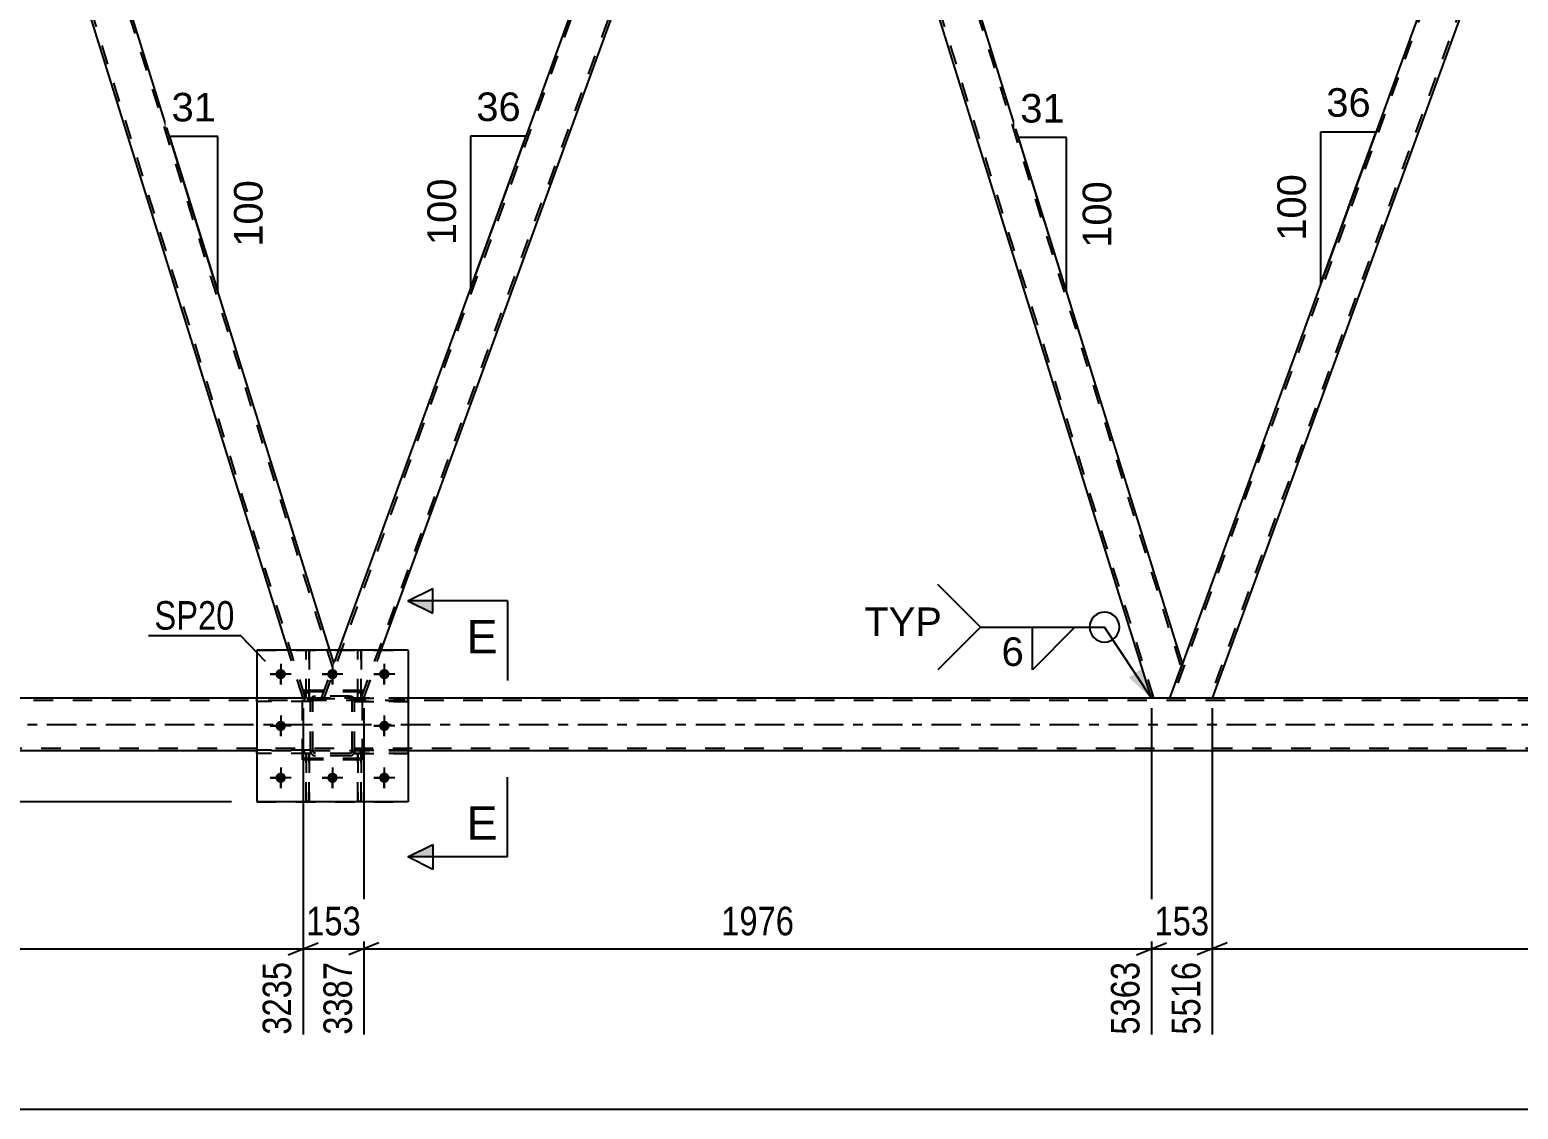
# Model space of a CAD drawing. Header units: millimetres. Extents: x -111 to 730, y -402 to 192.
# Drawn here: x 26.1 to 175.5, y -164.5 to -56.1 of the extents above; entities that cross this region are included whole.
import ezdxf

# ---------------------------------------------------------------- set-up
doc = ezdxf.new("R2010")
doc.units = ezdxf.units.MM
doc.linetypes.add('DXK_LINE_DOT2', pattern=[3.9198, 1.9599, -1.9599])
doc.linetypes.add('DXK_LINE_DOT3', pattern=[5.9187, 2.979, -0.9799, 0.9799, -0.9799])
doc.styles.add('Arial', font='ARIAL.TTF', dxfattribs={"height": 0.2})
doc.styles.add('Arial Narrow', font='ARIALN.TTF', dxfattribs={"height": 0.2})

# ---------------------------------------------------------------- blocks, each defined once
blk = doc.blocks.new('Part-192539618-2105 - 2095')
at = {"color": 7, "linetype": 'DXK_LINE_DOT2'}
for p, q in [((54.3, -123.48), (54.33, -123.29)), ((54.33, -123.29), (54.3, -123.48)), ((54.3, -128.52), (54.3, -123.48)), ((54.54, -123.48), (54.56, -123.38)), ((54.54, -128.52), (54.54, -123.48)), ((54.56, -123.38), (54.61, -123.31)), ((54.59, -123.03), (54.78, -123)), ((54.78, -123), (54.59, -123.03)), ((54.61, -123.31), (54.69, -123.25)), ((54.69, -123.25), (54.78, -123.24)), ((58.22, -123), (54.78, -123)), ((54.78, -123.24), (58.22, -123.24)), ((58.22, -123), (58.4, -123.03)), ((58.4, -123.03), (58.22, -123)), ((58.22, -123.24), (58.31, -123.25)), ((58.31, -123.25), (58.39, -123.31)), ((58.39, -123.31), (58.44, -123.38)), ((58.44, -123.38), (58.46, -123.48)), ((58.46, -128.52), (58.46, -123.48)), ((58.66, -123.29), (58.7, -123.48)), ((58.7, -123.48), (58.66, -123.29)), ((58.7, -128.52), (58.7, -123.48)), ((54.33, -128.7), (54.3, -128.52)), ((54.3, -128.52), (54.33, -128.7)), ((54.56, -128.61), (54.54, -128.52)), ((54.61, -128.69), (54.56, -128.61)), ((54.78, -129), (54.59, -128.96)), ((54.59, -128.96), (54.78, -129)), ((54.69, -128.74), (54.61, -128.69)), ((54.78, -128.76), (54.69, -128.74)), ((58.22, -128.76), (54.78, -128.76)), ((58.22, -129), (54.78, -129)), ((58.31, -128.74), (58.22, -128.76)), ((58.4, -128.96), (58.22, -129)), ((58.22, -129), (58.4, -128.96)), ((58.39, -128.69), (58.31, -128.74)), ((58.44, -128.61), (58.39, -128.69)), ((58.46, -128.52), (58.44, -128.61)), ((58.7, -128.52), (58.66, -128.7)), ((58.66, -128.7), (58.7, -128.52))]:
    blk.add_line(p, q, dxfattribs=at)
at = {"color": 7, "linetype": 'DXK_LINE_DOT3'}
blk.add_line((56.5, -126), (56.5, -126), dxfattribs=at)
at = {"color": 7, "linetype": 'DXK_LINE_DOT2'}
for centre, start, end in [((54.78, -123.48), 112.5, 157.5), ((54.78, -123.48), 112.5, 157.5), ((58.22, -123.48), 22.5, 67.5), ((58.22, -123.48), 22.5, 67.5), ((54.78, -128.52), 202.5, 247.5), ((54.78, -128.52), 202.5, 247.5), ((58.22, -128.52), 292.5, 337.5), ((58.22, -128.52), 292.5, 337.5)]:
    blk.add_arc(centre, 0.48, start, end, dxfattribs=at)
blk = doc.blocks.new('Part-192539618-2097 - 2095')
at = {"color": 2, "linetype": 'Continuous'}
for p, q in [((53.85, -118.4), (53.85, -118.39)), ((54.17, -118.39), (53.85, -118.39)), ((54.17, -118.4), (54.17, -118.39))]:
    blk.add_line(p, q, dxfattribs=at)
at = {"color": 7, "linetype": 'DXK_LINE_DOT2'}
for p, q in [((53.85, -123.24), (53.85, -118.4)), ((54.17, -123.24), (54.17, -118.4)), ((53.85, -122.64), (54.17, -122.64)), ((54.17, -123.24), (53.85, -123.24))]:
    blk.add_line(p, q, dxfattribs=at)
blk = doc.blocks.new('Part-192539618-2106 - 2095')
at = {"color": 7, "linetype": 'DXK_LINE_DOT2'}
for p, q in [((59.05, -133.59), (59.05, -128.76)), ((59.05, -128.76), (59.37, -128.76)), ((59.05, -129.36), (59.37, -129.36)), ((59.37, -128.76), (59.37, -133.59)), ((59.37, -133.59), (59.05, -133.59))]:
    blk.add_line(p, q, dxfattribs=at)
blk = doc.blocks.new('Part-192539618-2098 - 2095')
at = {"color": 7, "linetype": 'DXK_LINE_DOT2'}
for p, q in [((54.3, -128.43), (48.9, -128.43)), ((48.9, -128.75), (48.9, -128.43)), ((53.7, -128.75), (53.7, -128.43)), ((54.3, -128.43), (54.3, -128.75)), ((54.3, -128.75), (48.9, -128.75))]:
    blk.add_line(p, q, dxfattribs=at)
blk = doc.blocks.new('Part-192539618-2099 - 2095')
at = {"color": 7, "linetype": 'DXK_LINE_DOT2'}
for p, q in [((54.3, -123.23), (48.9, -123.23)), ((48.9, -123.55), (48.9, -123.23)), ((54.3, -123.55), (48.9, -123.55)), ((53.7, -123.55), (53.7, -123.23)), ((54.3, -123.23), (54.3, -123.55))]:
    blk.add_line(p, q, dxfattribs=at)
blk = doc.blocks.new('Part-192539618-2100 - 2095')
at = {"color": 7, "linetype": 'DXK_LINE_DOT2'}
for p, q in [((58.7, -128.75), (58.7, -128.43)), ((58.7, -128.43), (64.1, -128.43)), ((59.3, -128.75), (59.3, -128.43)), ((64.1, -128.43), (64.1, -128.75)), ((64.1, -128.75), (58.7, -128.75))]:
    blk.add_line(p, q, dxfattribs=at)
blk = doc.blocks.new('Part-192539618-2101 - 2095')
at = {"color": 7, "linetype": 'DXK_LINE_DOT2'}
for p, q in [((58.7, -123.55), (58.7, -123.23)), ((58.7, -123.23), (64.1, -123.23)), ((64.1, -123.55), (58.7, -123.55)), ((59.3, -123.55), (59.3, -123.23)), ((64.1, -123.23), (64.1, -123.55))]:
    blk.add_line(p, q, dxfattribs=at)
blk = doc.blocks.new('Part-192539618-2104 - 2095')
at = {"color": 7, "linetype": 'DXK_LINE_DOT2'}
for p, q in [((54.3, -128.43), (48.9, -128.43)), ((48.9, -128.43), (48.9, -128.75)), ((53.7, -128.75), (53.7, -128.43)), ((54.3, -128.75), (54.3, -128.43)), ((54.3, -128.75), (48.9, -128.75))]:
    blk.add_line(p, q, dxfattribs=at)
blk = doc.blocks.new('Part-192539618-2107 - 2095')
at = {"color": 7, "linetype": 'DXK_LINE_DOT2'}
for p, q in [((53.85, -133.59), (53.85, -128.76)), ((53.85, -128.76), (54.17, -128.76)), ((53.85, -129.36), (54.17, -129.36)), ((54.17, -128.76), (54.17, -133.59)), ((54.17, -133.59), (53.85, -133.59))]:
    blk.add_line(p, q, dxfattribs=at)
blk = doc.blocks.new('Part-192539618-2108 - 2095')
at = {"color": 7, "linetype": 'DXK_LINE_DOT2'}
for p, q in [((59.05, -123.24), (59.05, -118.39)), ((59.05, -118.39), (59.37, -118.39)), ((59.37, -118.39), (59.37, -123.24)), ((59.05, -122.64), (59.37, -122.64)), ((59.37, -123.24), (59.05, -123.24))]:
    blk.add_line(p, q, dxfattribs=at)
blk = doc.blocks.new('Part-192539618-2109 - 2095')
at = {"color": 7, "linetype": 'DXK_LINE_DOT2'}
for p, q in [((53.85, -123.24), (53.85, -118.39)), ((53.85, -118.39), (54.17, -118.39)), ((54.17, -118.39), (54.17, -123.24)), ((53.85, -122.64), (54.17, -122.64)), ((54.17, -123.24), (53.85, -123.24))]:
    blk.add_line(p, q, dxfattribs=at)
blk = doc.blocks.new('Part-192539618-2113 - 2095')
at = {"color": 7, "linetype": 'DXK_LINE_DOT2'}
for p, q in [((54.3, -123.23), (48.9, -123.23)), ((48.9, -123.23), (48.9, -123.55)), ((54.3, -123.55), (48.9, -123.55)), ((53.7, -123.55), (53.7, -123.23)), ((54.3, -123.55), (54.3, -123.23))]:
    blk.add_line(p, q, dxfattribs=at)
blk = doc.blocks.new('Part-192539618-2116 - 2095')
at = {"color": 7, "linetype": 'DXK_LINE_DOT2'}
for p, q in [((64.1, -128.43), (58.7, -128.43)), ((58.7, -128.43), (58.7, -128.75)), ((59.3, -128.75), (59.3, -128.43)), ((64.1, -128.75), (64.1, -128.43)), ((58.7, -128.75), (64.1, -128.75))]:
    blk.add_line(p, q, dxfattribs=at)
blk = doc.blocks.new('Part-192539618-2119 - 2095')
at = {"color": 7, "linetype": 'DXK_LINE_DOT2'}
for p, q in [((64.1, -123.23), (58.7, -123.23)), ((58.7, -123.23), (58.7, -123.55)), ((58.7, -123.55), (64.1, -123.55)), ((59.3, -123.55), (59.3, -123.23)), ((64.1, -123.55), (64.1, -123.23))]:
    blk.add_line(p, q, dxfattribs=at)
blk = doc.blocks.new('Part-192539618-2184 - 2095')
at = {"color": 2, "linetype": 'Continuous'}
for p, q in [((59.05, -118.4), (59.05, -118.39)), ((59.37, -118.39), (59.05, -118.39)), ((59.37, -118.4), (59.37, -118.39))]:
    blk.add_line(p, q, dxfattribs=at)
at = {"color": 7, "linetype": 'DXK_LINE_DOT2'}
for p, q in [((59.05, -123.24), (59.05, -118.4)), ((59.37, -123.24), (59.37, -118.4)), ((59.05, -122.64), (59.37, -122.64)), ((59.37, -123.24), (59.05, -123.24))]:
    blk.add_line(p, q, dxfattribs=at)
blk = doc.blocks.new('Part-192539618-2120 - 2095')
at = {"color": 7, "linetype": 'DXK_LINE_DOT2'}
for p, q in [((59.37, -128.76), (59.05, -128.76)), ((59.05, -128.76), (59.05, -133.59)), ((59.05, -129.36), (59.37, -129.36)), ((59.37, -133.59), (59.37, -128.76)), ((59.05, -133.59), (59.37, -133.59))]:
    blk.add_line(p, q, dxfattribs=at)
blk = doc.blocks.new('Part-192539618-2121 - 2095')
at = {"color": 7, "linetype": 'DXK_LINE_DOT2'}
for p, q in [((54.17, -128.76), (53.85, -128.76)), ((53.85, -128.76), (53.85, -133.59)), ((53.85, -129.36), (54.17, -129.36)), ((54.17, -133.59), (54.17, -128.76)), ((53.85, -133.59), (54.17, -133.59))]:
    blk.add_line(p, q, dxfattribs=at)
blk = doc.blocks.new('Part-192539618-2122 - 2095')
at = {"color": 7, "linetype": 'DXK_LINE_DOT2'}
for p, q in [((59.5, -122.59), (53.5, -122.59)), ((53.5, -129.39), (53.5, -122.59)), ((59.5, -129.39), (59.5, -122.59)), ((59.5, -129.39), (53.5, -129.39))]:
    blk.add_line(p, q, dxfattribs=at)
blk = doc.blocks.new('Bolt-192539618-2203 - 2095')
at = {"color": 1, "linetype": 'Continuous'}
for p, q in [((50.26, -120.8), (50.95, -120.8)), ((51.3, -119.76), (51.3, -120.45)), ((52.34, -120.8), (51.64, -120.8)), ((55.46, -120.8), (56.15, -120.8)), ((56.5, -119.76), (56.5, -120.45)), ((57.54, -120.8), (56.84, -120.8)), ((60.66, -120.8), (61.35, -120.8)), ((61.7, -119.76), (61.7, -120.45)), ((62.74, -120.8), (62.04, -120.8)), ((51.3, -121.84), (51.3, -121.14)), ((56.5, -121.84), (56.5, -121.14)), ((61.7, -121.84), (61.7, -121.14)), ((51.3, -124.96), (51.3, -125.65)), ((61.7, -124.96), (61.7, -125.65)), ((50.26, -126), (50.95, -126)), ((51.3, -127.04), (51.3, -126.34)), ((52.34, -126), (51.64, -126)), ((60.66, -126), (61.35, -126)), ((61.7, -127.04), (61.7, -126.34)), ((62.74, -126), (62.04, -126)), ((50.26, -131.2), (50.95, -131.2)), ((51.3, -130.16), (51.3, -130.85)), ((52.34, -131.2), (51.64, -131.2)), ((55.46, -131.2), (56.15, -131.2)), ((56.5, -130.16), (56.5, -130.85)), ((57.54, -131.2), (56.84, -131.2)), ((60.66, -131.2), (61.35, -131.2)), ((61.7, -130.16), (61.7, -130.85)), ((62.74, -131.2), (62.04, -131.2)), ((51.3, -132.24), (51.3, -131.54)), ((56.5, -132.24), (56.5, -131.54)), ((61.7, -132.24), (61.7, -131.54))]:
    blk.add_line(p, q, dxfattribs=at)
blk = doc.blocks.new('Part-192539618-2178 - 2095')
at = {"color": 2, "linetype": 'Continuous'}
for p, q in [((64.1, -118.4), (48.9, -118.4)), ((48.9, -118.4), (48.9, -133.6)), ((64.1, -118.4), (64.1, -133.6)), ((64.1, -133.6), (48.9, -133.6))]:
    blk.add_line(p, q, dxfattribs=at)
blk = doc.blocks.new('Part-192539618-2179 - 2095')
at = {"color": 7, "linetype": 'DXK_LINE_DOT2'}
for p, q in [((48.9, -118.4), (64.1, -118.4)), ((48.9, -118.4), (48.9, -133.6)), ((64.1, -118.4), (64.1, -133.6)), ((48.9, -133.6), (64.1, -133.6))]:
    blk.add_line(p, q, dxfattribs=at)
blk = doc.blocks.new('Bolt-192539618-2204 - 2095')
at = {"linetype": 'Continuous'}
for points in [[(51.82, -120.8, -1), (50.78, -120.8, -1)], [(57.02, -120.8, -1), (55.98, -120.8, -1)], [(62.22, -120.8, -1), (61.18, -120.8, -1)], [(51.82, -126, -1), (50.78, -126, -1)], [(62.22, -126, -1), (61.18, -126, -1)], [(51.82, -131.2, -1), (50.78, -131.2, -1)], [(57.02, -131.2, -1), (55.98, -131.2, -1)], [(62.22, -131.2, -1), (61.18, -131.2, -1)]]:
    blk.add_hatch(color=1, dxfattribs=at).paths.add_polyline_path(points)
at = {"color": 1, "linetype": 'Continuous'}
for p, q in [((52.34, -120.8), (50.26, -120.8)), ((51.3, -119.76), (51.3, -121.84)), ((57.54, -120.8), (55.46, -120.8)), ((56.5, -119.76), (56.5, -121.84)), ((62.74, -120.8), (60.66, -120.8)), ((61.7, -119.76), (61.7, -121.84)), ((51.3, -124.96), (51.3, -127.04)), ((61.7, -124.96), (61.7, -127.04)), ((52.34, -126), (50.26, -126)), ((62.74, -126), (60.66, -126)), ((52.34, -131.2), (50.26, -131.2)), ((51.3, -130.16), (51.3, -132.24)), ((57.54, -131.2), (55.46, -131.2)), ((56.5, -130.16), (56.5, -132.24)), ((62.74, -131.2), (60.66, -131.2)), ((61.7, -130.16), (61.7, -132.24))]:
    blk.add_line(p, q, dxfattribs=at)
blk = doc.blocks.new('Part-192539618-2291 - 2095')
at = {"color": 2, "linetype": 'Continuous'}
for p, q in [((48.9, -123.22), (-43.18, -123.22)), ((219.17, -123.22), (64.1, -123.22)), ((48.9, -128.5), (-43.18, -128.5)), ((219.17, -128.5), (64.1, -128.5))]:
    blk.add_line(p, q, dxfattribs=at)
at = {"color": 7, "linetype": 'DXK_LINE_DOT2'}
for p, q in [((624.28, -123.46), (-43.18, -123.46)), ((64.1, -123.22), (48.9, -123.22)), ((625.04, -128.26), (-43.18, -128.26)), ((64.1, -128.5), (48.9, -128.5))]:
    blk.add_line(p, q, dxfattribs=at)
at = {"color": 7, "linetype": 'DXK_LINE_DOT3'}
blk.add_line((-43.18, -125.86), (624.66, -125.86), dxfattribs=at)
blk = doc.blocks.new('Part-192539618-2353 - 2095')
at = {"color": 7, "linetype": 'DXK_LINE_DOT2'}
for p, q in [((55.65, -123.22), (99.77, -2)), ((59.39, -123.22), (103.51, -2)), ((99.37, -2.4), (99.51, -2)), ((103.77, -2), (99.51, -2)), ((102.22, -6.25), (103.77, -2)), ((55.39, -123.22), (57.15, -118.4)), ((59.65, -123.22), (61.4, -118.4)), ((59.65, -123.22), (55.39, -123.22))]:
    blk.add_line(p, q, dxfattribs=at)
at = {"color": 2, "linetype": 'Continuous'}
for p, q in [((57.15, -118.4), (99.37, -2.4)), ((61.4, -118.4), (102.22, -6.25))]:
    blk.add_line(p, q, dxfattribs=at)
blk = doc.blocks.new('Part-192539618-2363 - 2095')
at = {"color": 2, "linetype": 'Continuous'}
for p, q in [((18.49, -2.4), (17.09, -6.25)), ((56.23, -118.4), (20.08, -2.4)), ((52.04, -118.4), (17.09, -6.25))]:
    blk.add_line(p, q, dxfattribs=at)
at = {"color": 7, "linetype": 'DXK_LINE_DOT2'}
for p, q in [((18.64, -2), (18.49, -2.4)), ((19.95, -2), (18.64, -2)), ((56.52, -120.12), (19.7, -2)), ((20.08, -2.4), (19.95, -2)), ((53.8, -123.22), (17.22, -5.88)), ((53.55, -123.22), (52.04, -118.4)), ((56.66, -119.75), (56.23, -118.4)), ((55.39, -123.22), (56.66, -119.75)), ((53.55, -123.22), (55.39, -123.22))]:
    blk.add_line(p, q, dxfattribs=at)
blk = doc.blocks.new('Part-192539618-2364 - 2095')
at = {"color": 7, "linetype": 'DXK_LINE_DOT2'}
for p, q in [((54.3, -123.48), (54.33, -123.29)), ((54.33, -123.29), (54.3, -123.48)), ((54.3, -128.52), (54.3, -123.48)), ((54.54, -123.48), (54.56, -123.38)), ((54.54, -128.52), (54.54, -123.48)), ((54.56, -123.38), (54.61, -123.31)), ((54.59, -123.03), (54.78, -123)), ((54.78, -123), (54.59, -123.03)), ((54.61, -123.31), (54.69, -123.25)), ((54.69, -123.25), (54.78, -123.24)), ((58.22, -123), (54.78, -123)), ((54.78, -123.24), (58.22, -123.24)), ((58.22, -123), (58.4, -123.03)), ((58.4, -123.03), (58.22, -123)), ((58.22, -123.24), (58.31, -123.25)), ((58.31, -123.25), (58.39, -123.31)), ((58.39, -123.31), (58.44, -123.38)), ((58.44, -123.38), (58.46, -123.48)), ((58.46, -128.52), (58.46, -123.48)), ((58.66, -123.29), (58.7, -123.48)), ((58.7, -123.48), (58.66, -123.29)), ((58.7, -128.52), (58.7, -123.48)), ((54.33, -128.7), (54.3, -128.52)), ((54.3, -128.52), (54.33, -128.7)), ((54.56, -128.61), (54.54, -128.52)), ((54.61, -128.69), (54.56, -128.61)), ((54.78, -129), (54.59, -128.96)), ((54.59, -128.96), (54.78, -129)), ((54.69, -128.74), (54.61, -128.69)), ((54.78, -128.76), (54.69, -128.74)), ((58.22, -128.76), (54.78, -128.76)), ((58.22, -129), (54.78, -129)), ((58.31, -128.74), (58.22, -128.76)), ((58.4, -128.96), (58.22, -129)), ((58.22, -129), (58.4, -128.96)), ((58.39, -128.69), (58.31, -128.74)), ((58.44, -128.61), (58.39, -128.69)), ((58.46, -128.52), (58.44, -128.61)), ((58.7, -128.52), (58.66, -128.7)), ((58.66, -128.7), (58.7, -128.52))]:
    blk.add_line(p, q, dxfattribs=at)
at = {"color": 7, "linetype": 'DXK_LINE_DOT3'}
blk.add_line((56.5, -126), (56.5, -126), dxfattribs=at)
at = {"color": 7, "linetype": 'DXK_LINE_DOT2'}
for centre, start, end in [((54.78, -123.48), 112.5, 157.5), ((54.78, -123.48), 112.5, 157.5), ((58.22, -123.48), 22.5, 67.5), ((58.22, -123.48), 22.5, 67.5), ((54.78, -128.52), 202.5, 247.5), ((54.78, -128.52), 202.5, 247.5), ((58.22, -128.52), 292.5, 337.5), ((58.22, -128.52), 292.5, 337.5)]:
    blk.add_arc(centre, 0.48, start, end, dxfattribs=at)
blk = doc.blocks.new('Part-192539618-2365 - 2095')
at = {"color": 7, "linetype": 'DXK_LINE_DOT2'}
for p, q in [((59.5, -122.46), (53.5, -122.46)), ((53.5, -129.26), (53.5, -122.46)), ((59.5, -129.26), (59.5, -122.46)), ((59.5, -129.26), (53.5, -129.26))]:
    blk.add_line(p, q, dxfattribs=at)
blk = doc.blocks.new('Part-192539618-2417 - 2095')
at = {"color": 7, "linetype": 'DXK_LINE_DOT2'}
for p, q in [((184.9, -2), (140.78, -123.22)), ((188.65, -2), (144.53, -123.22)), ((188.9, -2), (187.36, -6.25)), ((141.79, -119.75), (140.53, -123.22)), ((144.78, -123.22), (140.53, -123.22))]:
    blk.add_line(p, q, dxfattribs=at)
at = {"color": 2, "linetype": 'Continuous'}
for p, q in [((184.65, -2), (141.79, -119.75)), ((184.65, -2), (188.9, -2)), ((187.36, -6.25), (144.78, -123.22))]:
    blk.add_line(p, q, dxfattribs=at)
blk = doc.blocks.new('Part-192539618-2422 - 2095')
at = {"color": 2, "linetype": 'Continuous'}
for p, q in [((103.62, -2.4), (102.22, -6.25)), ((141.79, -119.75), (105.13, -2.12)), ((138.68, -123.22), (102.22, -6.25)), ((140.53, -123.22), (141.79, -119.75))]:
    blk.add_line(p, q, dxfattribs=at)
at = {"color": 7, "linetype": 'DXK_LINE_DOT2'}
for p, q in [((103.77, -2), (103.62, -2.4)), ((105.09, -2), (103.77, -2)), ((104.84, -2), (141.65, -120.12)), ((105.13, -2.12), (105.09, -2)), ((138.93, -123.22), (102.36, -5.88)), ((140.53, -123.22), (138.68, -123.22))]:
    blk.add_line(p, q, dxfattribs=at)
blk = doc.blocks.new('StraightDimension-192539618-10105 - 2095')
at = {"color": 7, "linetype": 'Continuous'}
blk.add_line((-57.88, -164.46), (682.14, -164.46), dxfattribs=at)
blk = doc.blocks.new('StraightDimension-192539618-44816 - 2095')
at = {"color": 7, "linetype": 'Continuous'}
for p, q in [((59.65, -124.22), (59.65, -156.98)), ((138.68, -124.22), (138.68, -156.98)), ((61.15, -147.76), (58.15, -148.96)), ((137.18, -148.96), (140.18, -147.76)), ((59.65, -148.36), (138.68, -148.36))]:
    blk.add_line(p, q, dxfattribs=at)
at = {"color": 0}
blk.add_wipeout([(103.42, -147.61), (103.42, -143.41), (94.91, -143.41), (94.91, -147.61)], dxfattribs=at)
at = {"color": 3, "style": 'Arial Narrow'}
blk.add_text('1976', height=2.863, dxfattribs=at).set_placement((95.51, -147.01))
at = {"color": 0, "linetype": 'Continuous'}
blk.add_wipeout([(138.08, -149.06), (133.88, -149.06), (133.88, -157.58), (138.08, -157.58)], dxfattribs=at)
at = {"color": 3, "linetype": 'Continuous', "style": 'Arial Narrow'}
blk.add_text('5363', height=2.863, rotation=90.0002, dxfattribs=at).set_placement((137.48, -156.98))
blk = doc.blocks.new('StraightDimension-192539618-44815 - 2095')
at = {"color": 7, "linetype": 'Continuous'}
for p, q in [((138.68, -124.22), (138.68, -156.98)), ((144.78, -124.22), (144.78, -156.98)), ((137.18, -148.96), (140.18, -147.76)), ((146.28, -147.76), (143.28, -148.96)), ((138.68, -148.36), (144.78, -148.36))]:
    blk.add_line(p, q, dxfattribs=at)
at = {"color": 0}
blk.add_wipeout([(145.07, -147.61), (145.07, -143.41), (138.39, -143.41), (138.39, -147.61)], dxfattribs=at)
at = {"color": 0, "linetype": 'Continuous'}
blk.add_wipeout([(144.18, -149.06), (139.98, -149.06), (139.98, -157.58), (144.18, -157.58)], dxfattribs=at)
at = {"color": 3, "style": 'Arial Narrow'}
blk.add_text('153', height=2.863, dxfattribs=at).set_placement((138.99, -147.01))
at = {"color": 3, "linetype": 'Continuous', "style": 'Arial Narrow'}
blk.add_text('5516', height=2.863, rotation=90.0002, dxfattribs=at).set_placement((143.58, -156.98))
blk = doc.blocks.new('AngleDimension-192539618-35950 - 2095')
at = {"color": 7, "linetype": 'Continuous'}
for p, q in [((42.95, -75.77), (40.16, -66.84)), ((44.98, -66.84), (40.16, -66.84)), ((44.98, -82.31), (40.16, -66.84)), ((44.98, -82.31), (44.98, -66.84))]:
    blk.add_line(p, q, dxfattribs=at)
at = {"color": 0}
for points in [[(45.4, -65.94), (45.4, -61.74), (39.75, -61.74), (39.75, -65.94)], [(50.08, -70.64), (45.88, -70.64), (45.88, -78.51), (50.08, -78.51)]]:
    blk.add_wipeout(points, dxfattribs=at)
at = {"color": 3, "style": 'Arial'}
blk.add_text('31', height=2.865, dxfattribs=at).set_placement((40.35, -65.34))
blk.add_text('100', height=2.865, rotation=90.0002, dxfattribs=at).set_placement((49.48, -77.91))
blk = doc.blocks.new('StraightDimension-192539618-44817 - 2095')
at = {"color": 7, "linetype": 'Continuous'}
for p, q in [((53.55, -124.22), (53.55, -156.98)), ((59.65, -124.22), (59.65, -156.98)), ((52.05, -148.96), (55.05, -147.76)), ((61.15, -147.76), (58.15, -148.96)), ((53.55, -148.36), (59.65, -148.36))]:
    blk.add_line(p, q, dxfattribs=at)
at = {"color": 0}
blk.add_wipeout([(59.94, -147.61), (59.94, -143.41), (53.26, -143.41), (53.26, -147.61)], dxfattribs=at)
at = {"color": 0, "linetype": 'Continuous'}
blk.add_wipeout([(59.05, -149.06), (54.85, -149.06), (54.85, -157.58), (59.05, -157.58)], dxfattribs=at)
at = {"color": 3, "style": 'Arial Narrow'}
blk.add_text('153', height=2.863, dxfattribs=at).set_placement((53.86, -147.01))
at = {"color": 3, "linetype": 'Continuous', "style": 'Arial Narrow'}
blk.add_text('3387', height=2.863, rotation=90.0002, dxfattribs=at).set_placement((58.45, -156.98))
blk = doc.blocks.new('StraightDimension-192539618-44814 - 2095')
at = {"color": 7, "linetype": 'Continuous'}
for p, q in [((144.78, -124.22), (144.78, -156.98)), ((223.82, -124.22), (223.82, -156.98)), ((146.28, -147.76), (143.28, -148.96)), ((222.32, -148.96), (225.32, -147.76)), ((144.78, -148.36), (223.82, -148.36))]:
    blk.add_line(p, q, dxfattribs=at)
at = {"color": 0}
blk.add_wipeout([(188.56, -147.61), (188.56, -143.41), (180.04, -143.41), (180.04, -147.61)], dxfattribs=at)
at = {"color": 3, "style": 'Arial Narrow'}
blk.add_text('1976', height=2.863, dxfattribs=at).set_placement((180.64, -147.01))
at = {"color": 0, "linetype": 'Continuous'}
blk.add_wipeout([(223.22, -149.06), (219.02, -149.06), (219.02, -157.58), (223.22, -157.58)], dxfattribs=at)
at = {"color": 3, "linetype": 'Continuous', "style": 'Arial Narrow'}
blk.add_text('7492', height=2.863, rotation=90.0002, dxfattribs=at).set_placement((222.62, -156.98))
blk = doc.blocks.new('StraightDimension-192539618-2889 - 2095')
at = {"color": 7, "linetype": 'Continuous'}
for p, q in [((-88.28, 9.23), (-89.48, 12.23)), ((-15.11, 10.73), (-91.73, 10.73)), ((-88.88, -133.6), (-88.88, 10.73)), ((-89.48, -132.1), (-88.28, -135.1)), ((46.38, -133.6), (-91.73, -133.6))]:
    blk.add_line(p, q, dxfattribs=at)
at = {"color": 0}
blk.add_wipeout([(-89.63, -57.18), (-93.83, -57.18), (-93.83, -65.69), (-89.63, -65.69)], dxfattribs=at)
at = {"color": 3, "style": 'Arial Narrow'}
blk.add_text('3608', height=2.863, rotation=90.0002, dxfattribs=at).set_placement((-90.23, -65.09))
blk = doc.blocks.new('AngleDimension-192539618-35992 - 2095')
at = {"color": 7, "linetype": 'Continuous'}
for p, q in [((155.68, -66.37), (161.22, -66.37)), ((155.68, -81.59), (161.22, -66.37)), ((155.68, -81.59), (155.68, -66.37)), ((158.43, -74.03), (161.22, -66.37))]:
    blk.add_line(p, q, dxfattribs=at)
at = {"color": 0}
for points in [[(161.27, -65.47), (161.27, -61.27), (155.63, -61.27), (155.63, -65.47)], [(154.78, -70.04), (150.58, -70.04), (150.58, -77.91), (154.78, -77.91)]]:
    blk.add_wipeout(points, dxfattribs=at)
at = {"color": 3, "style": 'Arial'}
blk.add_text('36', height=2.865, dxfattribs=at).set_placement((156.23, -64.87))
blk.add_text('100', height=2.865, rotation=90.0002, dxfattribs=at).set_placement((154.18, -77.31))
blk = doc.blocks.new('AngleDimension-192539618-35964 - 2095')
at = {"color": 7, "linetype": 'Continuous'}
for p, q in [((70.39, -66.8), (75.93, -66.8)), ((70.39, -82.02), (75.93, -66.8)), ((70.39, -82.02), (70.39, -66.8)), ((73.16, -74.42), (75.93, -66.8))]:
    blk.add_line(p, q, dxfattribs=at)
at = {"color": 0}
for points in [[(75.98, -65.9), (75.98, -61.7), (70.33, -61.7), (70.33, -65.9)], [(69.49, -70.47), (65.29, -70.47), (65.29, -78.35), (69.49, -78.35)]]:
    blk.add_wipeout(points, dxfattribs=at)
at = {"color": 3, "style": 'Arial'}
blk.add_text('36', height=2.865, dxfattribs=at).set_placement((70.93, -65.3))
blk.add_text('100', height=2.865, rotation=90.0002, dxfattribs=at).set_placement((68.89, -77.75))
blk = doc.blocks.new('AngleDimension-192539618-35978 - 2095')
at = {"color": 7, "linetype": 'Continuous'}
for p, q in [((127.93, -75.27), (125.33, -66.95)), ((130.15, -66.95), (125.33, -66.95)), ((130.15, -82.42), (125.33, -66.95)), ((130.15, -82.42), (130.15, -66.95))]:
    blk.add_line(p, q, dxfattribs=at)
at = {"color": 0}
for points in [[(130.57, -66.05), (130.57, -61.85), (124.92, -61.85), (124.92, -66.05)], [(135.25, -70.75), (131.05, -70.75), (131.05, -78.62), (135.25, -78.62)]]:
    blk.add_wipeout(points, dxfattribs=at)
at = {"color": 3, "style": 'Arial'}
blk.add_text('31', height=2.865, dxfattribs=at).set_placement((125.52, -65.45))
blk.add_text('100', height=2.865, rotation=90.0002, dxfattribs=at).set_placement((134.65, -78.02))
blk = doc.blocks.new('StraightDimension-192539618-44818 - 2095')
at = {"color": 7, "linetype": 'Continuous'}
for p, q in [((-29.74, -124.22), (-29.74, -156.98)), ((53.55, -124.22), (53.55, -156.98)), ((-28.24, -147.76), (-31.24, -148.96)), ((52.05, -148.96), (55.05, -147.76)), ((-29.74, -148.36), (53.55, -148.36))]:
    blk.add_line(p, q, dxfattribs=at)
at = {"color": 0}
blk.add_wipeout([(16.16, -147.61), (16.16, -143.41), (7.65, -143.41), (7.65, -147.61)], dxfattribs=at)
at = {"color": 3, "style": 'Arial Narrow'}
blk.add_text('2082', height=2.863, dxfattribs=at).set_placement((8.25, -147.01))
at = {"color": 0, "linetype": 'Continuous'}
blk.add_wipeout([(52.95, -149.06), (48.75, -149.06), (48.75, -157.58), (52.95, -157.58)], dxfattribs=at)
at = {"color": 3, "linetype": 'Continuous', "style": 'Arial Narrow'}
blk.add_text('3235', height=2.863, rotation=90.0002, dxfattribs=at).set_placement((52.35, -156.98))
blk = doc.blocks.new('WeldMark-192539618-45216 - 2095')
at = {"linetype": 'Continuous'}
blk.add_hatch(color=30, dxfattribs=at).paths.add_polyline_path([(137.65, -120.3), (138.68, -123.22), (136.4, -121.13)])
at = {"color": 3, "linetype": 'Continuous'}
for q in [(117.26, -111.8), (117.26, -120.37)]:
    blk.add_line((121.54, -116.08), q, dxfattribs=at)
at = {"color": 30, "linetype": 'Continuous'}
blk.add_line((138.68, -123.22), (133.97, -116.08), dxfattribs=at)
at = {"color": 3, "linetype": 'Continuous'}
for start, end in [(90, 270), (270, 90)]:
    blk.add_arc((133.97, -116.08), 1.5, start, end, dxfattribs=at)
at = {"color": 0}
blk.add_wipeout([(126.07, -120.18), (126.07, -116.78), (123.44, -116.78), (123.44, -120.18)], dxfattribs=at)
at = {"color": 30, "linetype": 'Continuous'}
blk.add_line((121.54, -116.08), (133.97, -116.08), dxfattribs=at)
at = {"color": 3, "linetype": 'Continuous'}
for p, q in [((126.73, -116.08), (131.01, -116.08)), ((131.01, -116.08), (126.73, -120.37)), ((126.73, -120.37), (126.73, -116.08))]:
    blk.add_line(p, q, dxfattribs=at)
at = {"color": 3, "style": 'Arial'}
blk.add_text('6', height=2.87, dxfattribs=at).set_placement((123.64, -119.98))
at = {"color": 0, "linetype": 'Continuous'}
blk.add_wipeout([(117.64, -116.98), (117.64, -113.98), (109.87, -113.98), (109.87, -116.98)], dxfattribs=at)
blk.add_wipeout([(117.64, -116.98), (117.64, -113.98), (109.87, -113.98), (109.87, -116.98)], dxfattribs=at)
at = {"color": 3, "linetype": 'Continuous', "style": 'Arial'}
blk.add_text('TYP', height=2.865, dxfattribs=at).set_placement((109.87, -116.98))
blk = doc.blocks.new('Mark-192539618-2174 - 2095')
at = {"color": 0}
blk.add_wipeout([(46.67, -116.34), (46.67, -113.34), (38.63, -113.34), (38.63, -116.34)], dxfattribs=at)
blk.add_wipeout([(46.67, -116.34), (46.67, -113.34), (38.63, -113.34), (38.63, -116.34)], dxfattribs=at)
at = {"color": 30, "linetype": 'Continuous'}
for p in [(38.03, -116.94), (49.78, -119.52)]:
    blk.add_line(p, (47.27, -116.94), dxfattribs=at)
at = {"color": 3, "style": 'Arial Narrow'}
blk.add_text('SP20', height=2.863, dxfattribs=at).set_placement((38.63, -116.34))
blk = doc.blocks.new('SectionMark-192539618-3586 - 2095')
at = {"linetype": 'Continuous'}
for points in [[(66.57, -113.45), (66.57, -114.7), (64.07, -113.45)], [(66.57, -137.9), (66.57, -139.15), (64.07, -139.15)]]:
    blk.add_hatch(color=6, dxfattribs=at).paths.add_polyline_path(points)
at = {"color": 6, "linetype": 'Continuous'}
for p, q in [((64.07, -113.45), (66.57, -112.2)), ((74.07, -113.45), (64.07, -113.45)), ((64.07, -113.45), (66.57, -114.7)), ((66.57, -114.7), (66.57, -112.2)), ((74.07, -113.45), (74.07, -121.45)), ((74.07, -139.15), (74.07, -131.15)), ((64.07, -139.15), (66.57, -137.9)), ((66.57, -137.9), (66.57, -140.4)), ((74.07, -139.15), (64.07, -139.15)), ((66.57, -140.4), (64.07, -139.15))]:
    blk.add_line(p, q, dxfattribs=at)
at = {"color": 0, "linetype": 'Continuous'}
for points in [[(73.07, -118.7), (73.07, -115.2), (69.96, -115.2), (69.96, -118.7)], [(73.07, -137.4), (73.07, -133.9), (69.96, -133.9), (69.96, -137.4)]]:
    blk.add_wipeout(points, dxfattribs=at)
at = {"color": 3, "linetype": 'Continuous', "style": 'Arial'}
for p in [(69.96, -118.7), (69.96, -137.4)]:
    blk.add_text('E', height=3.34, dxfattribs=at).set_placement(p)

msp = doc.modelspace()

# ---------------------------------------------------------------- block references
for name in ['Part-192539618-2363 - 2095', 'Part-192539618-2353 - 2095', 'Part-192539618-2422 - 2095', 'Part-192539618-2417 - 2095', 'Part-192539618-2178 - 2095', 'Part-192539618-2179 - 2095', 'Part-192539618-2097 - 2095', 'Part-192539618-2109 - 2095', 'Part-192539618-2108 - 2095', 'Part-192539618-2184 - 2095', 'Bolt-192539618-2203 - 2095', 'Bolt-192539618-2204 - 2095', 'Part-192539618-2365 - 2095', 'Part-192539618-2291 - 2095', 'Part-192539618-2099 - 2095', 'Part-192539618-2113 - 2095', 'Part-192539618-2122 - 2095', 'Part-192539618-2105 - 2095', 'Part-192539618-2364 - 2095', 'Part-192539618-2101 - 2095', 'Part-192539618-2119 - 2095', 'Part-192539618-2098 - 2095', 'Part-192539618-2104 - 2095', 'Part-192539618-2100 - 2095', 'Part-192539618-2116 - 2095', 'Part-192539618-2107 - 2095', 'Part-192539618-2121 - 2095', 'Part-192539618-2106 - 2095', 'Part-192539618-2120 - 2095']:
    msp.add_blockref(name, (0, 0))

# ---------------------------------------------------------------- next in the draw order: block references
msp.add_blockref('StraightDimension-192539618-10105 - 2095', (0, 0))

# ---------------------------------------------------------------- next in the draw order: block references
for name in ['AngleDimension-192539618-35950 - 2095', 'AngleDimension-192539618-35964 - 2095', 'AngleDimension-192539618-35978 - 2095', 'AngleDimension-192539618-35992 - 2095', 'WeldMark-192539618-45216 - 2095', 'StraightDimension-192539618-44816 - 2095']:
    msp.add_blockref(name, (0, 0))

# ---------------------------------------------------------------- next in the draw order: block references
for name in ['StraightDimension-192539618-2889 - 2095', 'SectionMark-192539618-3586 - 2095', 'StraightDimension-192539618-44817 - 2095', 'StraightDimension-192539618-44815 - 2095']:
    msp.add_blockref(name, (0, 0))

# ---------------------------------------------------------------- next in the draw order: block references
for name in ['Mark-192539618-2174 - 2095', 'StraightDimension-192539618-44818 - 2095', 'StraightDimension-192539618-44814 - 2095']:
    msp.add_blockref(name, (0, 0))

doc.saveas('drawing.dxf')
